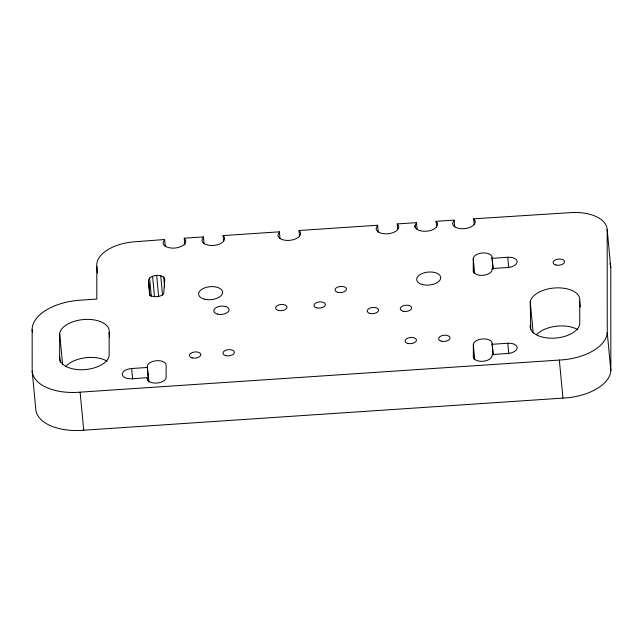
<?xml version="1.0" encoding="UTF-8"?>
<svg xmlns="http://www.w3.org/2000/svg" width="643" height="643" viewBox="0 0 643 643"><rect width="100%" height="100%" fill="white"/><g stroke="black" fill="none" stroke-linecap="round" stroke-linejoin="round"><path stroke-width="0.96" d="M203.445 236.913L201.934 240.088A11.357 6.133 -5.4 0 0 216.185 245.079A11.357 6.133 -5.4 0 0 223.057 235.595L279.408 231.826L277.897 235A11.357 6.133 -5.4 0 0 292.147 239.992A11.357 6.133 -5.4 0 0 299.011 230.507L377.626 225.243L376.115 228.426A11.357 6.133 -5.4 0 0 390.373 233.409A11.357 6.133 -5.4 0 0 397.237 223.933L416.455 222.639L414.944 225.822A11.357 6.133 -5.4 0 0 429.202 230.813A11.357 6.133 -5.4 0 0 436.067 221.329L454.079 220.123L452.568 223.298A11.357 6.133 -5.4 0 0 466.818 228.289A11.357 6.133 -5.4 0 0 473.69 218.813L569.304 212.712A36.796 19.877 -5.4 0 1 607.177 229.455L610.77 267.512L610.85 370.673A46.425 25.077 -5.4 0 1 562.946 398.113L83.719 430.215A46.425 25.077 -5.4 0 1 35.775 409.197L32.182 371.14L32.15 329.457A48.072 25.969 -5.4 0 1 80.053 300.201L96.828 299.075L96.804 266.25A38.283 20.68 -5.4 0 1 132.723 241.953L164.616 239.509L163.105 242.692A11.357 6.133 -5.4 0 0 177.364 247.684A11.357 6.133 -5.4 0 0 184.228 238.199L203.445 236.913L204.096 243.745M148.493 280.292L149.586 278.001C153.532 274.947 159.416 274.36 163.7 277.053L164.793 279.199L163.716 293.98A8.174 4.421 -5.4 0 1 149.594 294.92L148.493 280.292L149.964 295.901M493.085 269.055L492.072 258.325L507.713 257.28A9.436 5.096 -5.4 0 1 517.125 261.757A9.436 5.096 -5.4 0 1 507.721 267.504L492.08 268.549L492.08 269.578A9.436 5.096 -5.4 0 1 482.684 275.325A9.436 5.096 -5.4 0 1 473.272 270.84L473.264 258.695A9.436 5.096 -5.4 0 1 482.66 252.956A9.436 5.096 -5.4 0 1 492.072 257.433L493.181 269.144M493.149 355.032L492.136 344.294L507.777 343.249A9.436 5.096 -5.4 0 1 517.189 347.726A9.436 5.096 -5.4 0 1 507.785 353.473L492.144 354.518L492.144 355.555A9.436 5.096 -5.4 0 1 482.748 361.294A9.436 5.096 -5.4 0 1 473.336 356.809L473.328 344.664A9.436 5.096 -5.4 0 1 482.724 338.925A9.436 5.096 -5.4 0 1 492.136 343.41L493.149 354.14M131.662 368.527L147.303 367.474L147.303 366.446A9.436 5.096 -5.4 0 1 156.699 360.707A9.436 5.096 -5.4 0 1 166.111 365.184L166.119 377.328A9.436 5.096 -5.4 0 1 156.723 383.075A9.436 5.096 -5.4 0 1 147.311 378.59L147.311 377.698L131.67 378.751A9.436 5.096 -5.4 0 1 122.258 374.266A9.436 5.096 -5.4 0 1 131.662 368.527L132.675 379.257M32.182 371.14A46.425 25.077 -5.4 0 0 80.126 392.158L559.346 360.056A46.425 25.077 -5.4 0 0 607.249 332.616L607.177 229.455M416.455 222.639L417.138 229.471M607.249 332.616L610.85 370.673M530.732 329.835L530.25 301.816A24.932 13.471 -5.4 0 1 557.377 287.855A24.932 13.471 -5.4 0 1 579.729 301.109L580.283 306.968M559.346 360.056L562.946 398.113M530.25 301.816L533.2 333.042M507.713 257.28L508.734 268.01M507.777 343.249L508.798 353.98M473.69 218.813L474.237 224.664M473.264 258.695L474.647 273.331M473.272 270.84L473.457 272.793M473.328 344.664L474.711 359.3M473.336 356.809L473.521 358.762M454.079 220.123L454.722 226.955M436.067 221.329L436.621 227.18M414.944 225.822L415.129 227.775M397.237 223.933L397.695 228.812M377.626 225.243L378.277 232.075M299.011 230.507L299.566 236.367M279.408 231.826L280.051 238.657M223.057 235.595L223.611 241.455M184.228 238.199L184.871 245.039M164.616 239.509L165.267 246.357M163.7 277.053L164.624 286.81M160.718 275.63L162.558 295.145M156.643 275.308L158.668 296.777M152.568 276.177L154.505 296.672M149.586 278.001L151.338 296.536M147.303 366.446L148.782 382.055M147.303 367.474L148.597 381.138M147.311 377.698L147.593 380.632M147.311 378.59L147.496 380.543M60.225 362.339L59.67 356.479L59.654 333.347A24.932 13.471 -5.4 0 1 86.781 319.378A24.932 13.471 -5.4 0 1 109.133 332.632L109.591 337.511M96.804 266.25L97.447 273.082M80.126 392.158L83.719 430.215M59.654 333.347L62.604 364.565M32.15 329.457L32.423 332.383M579.729 301.109L579.745 324.249A24.932 13.471 -5.4 0 1 552.626 338.21A24.932 13.471 -5.4 0 1 530.266 324.956M492.072 257.433L492.072 258.325M492.136 343.41L492.136 344.294M109.133 332.632L109.149 355.772A24.932 13.471 -5.4 0 1 82.023 369.741A24.932 13.471 -5.4 0 1 59.67 356.479M609.829 263.694A36.796 19.877 -5.4 0 1 610.303 264.948M610.617 266.218A36.796 19.877 -5.4 0 1 610.77 267.512M66.044 366.164A24.932 13.471 -5.4 0 1 107.172 361.173M536.648 334.641A24.932 13.471 -5.4 0 1 577.768 329.65M337.896 292.396A5.755 3.111 -5.4 0 0 346.497 289.117A5.755 3.111 -5.4 0 0 337.896 286.995A5.755 3.111 -5.4 0 0 337.896 292.396M316.814 307.876A5.755 3.111 -5.4 0 0 325.414 304.605A5.755 3.111 -5.4 0 0 316.814 302.475A5.755 3.111 -5.4 0 0 316.814 307.876M370.03 313.446A5.755 3.111 -5.4 0 0 378.631 310.167A5.755 3.111 -5.4 0 0 370.022 308.045A5.755 3.111 -5.4 0 0 370.03 313.446M204.619 299.228A12.04 6.502 -5.4 0 0 222.615 292.372A12.04 6.502 -5.4 0 0 204.611 287.927A12.04 6.502 -5.4 0 0 204.619 299.228M422.724 284.616A12.04 6.502 -5.4 0 0 440.72 277.76A12.04 6.502 -5.4 0 0 422.716 273.315A12.04 6.502 -5.4 0 0 422.724 284.616M403.081 311.228A5.755 3.111 -5.4 0 0 411.689 307.957A5.755 3.111 -5.4 0 0 403.081 305.827A5.755 3.111 -5.4 0 0 403.081 311.228M407.903 343.466A5.755 3.111 -5.4 0 0 416.503 340.187A5.755 3.111 -5.4 0 0 407.895 338.065A5.755 3.111 -5.4 0 0 407.903 343.466M225.797 355.659A5.755 3.111 -5.4 0 0 234.398 352.388A5.755 3.111 -5.4 0 0 225.789 350.258A5.755 3.111 -5.4 0 0 225.797 355.659M192.249 357.91A5.755 3.111 -5.4 0 0 200.849 354.631A5.755 3.111 -5.4 0 0 192.241 352.509A5.755 3.111 -5.4 0 0 192.249 357.91M441.444 341.216A5.755 3.111 -5.4 0 0 450.044 337.937A5.755 3.111 -5.4 0 0 441.444 335.815A5.755 3.111 -5.4 0 0 441.444 341.216M278.475 310.448A5.755 3.111 -5.4 0 0 287.075 307.169A5.755 3.111 -5.4 0 0 278.475 305.047A5.755 3.111 -5.4 0 0 278.475 310.448M555.922 265.029A5.755 3.111 -5.4 0 0 564.522 261.757A5.755 3.111 -5.4 0 0 555.914 259.627A5.755 3.111 -5.4 0 0 555.922 265.029M217.631 314.138A7.684 4.147 -5.4 0 0 229.117 309.765A7.684 4.147 -5.4 0 0 217.623 306.928A7.684 4.147 -5.4 0 0 217.631 314.138"/></g></svg>
